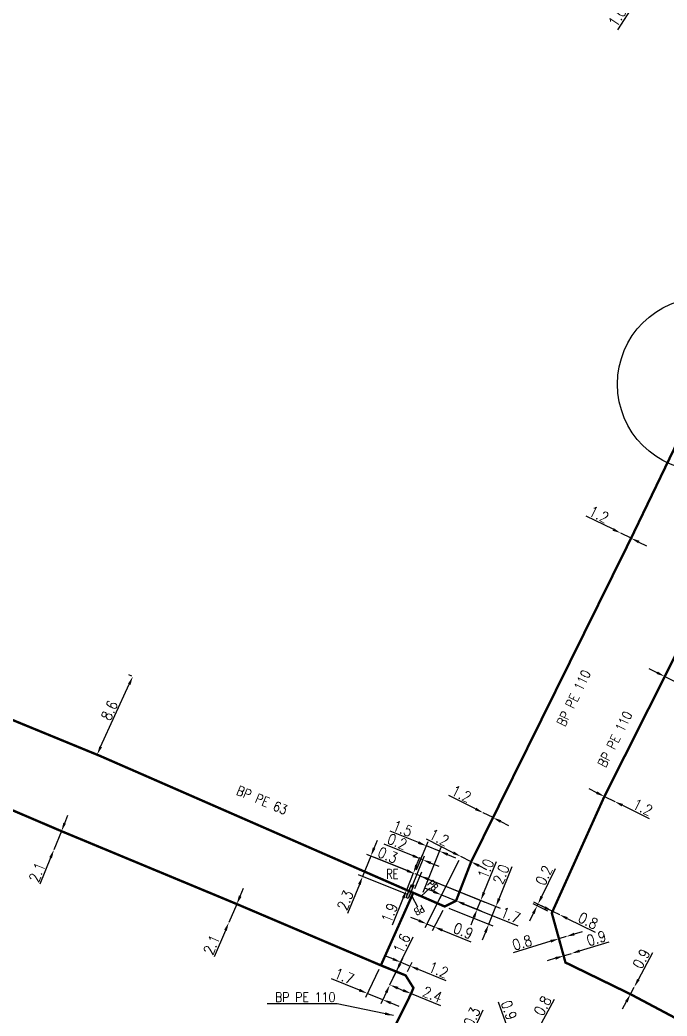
# Model space of a CAD drawing. Header units: millimetres. Extents: x 184998 to 186003, y 126995 to 128002.
# Drawn here: x 185366.9 to 185434.7, y 127169.5 to 127274 of the extents above; entities that cross this region are included whole.
import ezdxf
from ezdxf.enums import TextEntityAlignment as Align

# ---------------------------------------------------------------- set-up
doc = ezdxf.new("R2010")
doc.units = ezdxf.units.MM
doc.header["$PDMODE"] = 34
doc.linetypes.add('L_25_PE', pattern=[2000, 1000, 1000])
doc.layers.get('0').update_dxf_attribs({"linetype": 'CONTINUOUS'})
doc.layers.get('DEFPOINTS').update_dxf_attribs({"linetype": 'CONTINUOUS'})
for name, color, linetype in [('L_150', 1, 'CONTINUOUS'), ('L_340', 7, 'CONTINUOUS'), ('L_900', 7, 'CONTINUOUS')]:
    doc.layers.add(name, color=color, linetype=linetype)
doc.styles.add('G_ROMANS', font='ROMANS.SHX', dxfattribs={"width": 0.75})
doc.styles.get("Standard").update_dxf_attribs({"font": 'romans.shx', "width": 0.85})
doc.dimstyles.get("Standard").update_dxf_attribs({"dimtxt": 1.5, "dimasz": 1.2, "dimexe": 0.625, "dimexo": 0.625, "dimgap": 0.25, "dimtad": 1, "dimdec": 1, "dimzin": 0, "dimdsep": 46, "dimtxsty": 'Standard', "dimcen": -0.5, "dimadec": 0, "dimazin": 0, "dimtfac": 1, "dimtdec": 1, "dimtmove": 0, "dimatfit": 3, "dimfxl": 0, "dimtolj": 1, "dimtzin": 0, "dimarcsym": 0})

# ---------------------------------------------------------------- blocks, each defined once
blk = doc.blocks.new('*D997')
at = {"layer": 'DEFPOINTS', "color": 0, "linetype": 'Continuous', "transparency": 16777216}
for p in [(185432.18, 127277.16), (185431.67, 127276.36), (185431.67, 127276.36)]:
    blk.add_point(p, dxfattribs=at)
at = {"layer": 'L_150', "color": 0, "linetype": 'Continuous', "lineweight": -2, "transparency": 16777216}
for p, q in [((185432.66, 127277.92), (185433.14, 127278.68)), ((185432.18, 127277.16), (185431.67, 127276.36)), ((185431.18, 127275.6), (185429.5, 127272.95))]:
    blk.add_line(p, q, dxfattribs=at)
at = {"layer": 'L_150', "color": 0, "linetype": 'Continuous', "transparency": 16777216}
for points in [[(185432.53, 127278), (185432.79, 127277.84), (185432.18, 127277.16)], [(185431.06, 127275.68), (185431.31, 127275.52), (185431.67, 127276.36)]]:
    blk.add_solid(points, dxfattribs=at)
at = {"layer": 'L_150', "color": 0, "linetype": 'Continuous', "transparency": 16777216, "insert": (185429.47, 127274.3), "char_height": 1.125, "attachment_point": 5, "rotation": 57.5002}
blk.add_mtext('\\A1;1.0', dxfattribs=at)
blk = doc.blocks.new('*D1002')
at = {"layer": 'DEFPOINTS', "color": 0, "linetype": 'Continuous', "transparency": 16777216}
for p in [(185429.83, 127220.17), (185429.83, 127220.17), (185430.91, 127219.64)]:
    blk.add_point(p, dxfattribs=at)
at = {"layer": 'L_150', "color": 0, "linetype": 'Continuous', "lineweight": -2, "transparency": 16777216}
for p, q in [((185429.02, 127220.57), (185426.21, 127221.96)), ((185430.91, 127219.64), (185429.83, 127220.17)), ((185431.71, 127219.24), (185432.52, 127218.84))]:
    blk.add_line(p, q, dxfattribs=at)
at = {"layer": 'L_150', "color": 0, "linetype": 'Continuous', "transparency": 16777216}
for points in [[(185429.09, 127220.7), (185428.96, 127220.43), (185429.83, 127220.17)], [(185431.78, 127219.37), (185431.65, 127219.11), (185430.91, 127219.64)]]:
    blk.add_solid(points, dxfattribs=at)
at = {"layer": 'L_150', "color": 0, "linetype": 'Continuous', "transparency": 16777216, "insert": (185427.54, 127222.13), "char_height": 1.125, "attachment_point": 5, "rotation": 333.7539}
blk.add_mtext('\\A1;1.2', dxfattribs=at)
blk = doc.blocks.new('*D1003')
at = {"layer": 'DEFPOINTS', "color": 0, "linetype": 'Continuous', "transparency": 16777216}
for p in [(185434.44, 127205.14), (185435.43, 127204.66), (185435.43, 127204.66)]:
    blk.add_point(p, dxfattribs=at)
at = {"layer": 'L_150', "color": 0, "linetype": 'Continuous', "lineweight": -2, "transparency": 16777216}
for p, q in [((185433.63, 127205.54), (185432.82, 127205.94)), ((185434.44, 127205.14), (185435.43, 127204.66)), ((185436.24, 127204.27), (185438.81, 127203.01))]:
    blk.add_line(p, q, dxfattribs=at)
at = {"layer": 'L_150', "color": 0, "linetype": 'Continuous', "transparency": 16777216}
for points in [[(185433.7, 127205.67), (185433.57, 127205.41), (185434.44, 127205.14)], [(185436.3, 127204.4), (185436.17, 127204.13), (185435.43, 127204.66)]]:
    blk.add_solid(points, dxfattribs=at)
at = {"layer": 'L_150', "color": 0, "linetype": 'Continuous', "transparency": 16777216, "insert": (185438.26, 127204.11), "char_height": 1.125, "attachment_point": 5, "rotation": 333.9499}
blk.add_mtext('\\A1;1.1', dxfattribs=at)
blk = doc.blocks.new('*D1004')
at = {"layer": 'DEFPOINTS', "color": 0, "linetype": 'Continuous', "transparency": 16777216}
for p in [(185428.11, 127192.56), (185429.19, 127192.03), (185429.19, 127192.03)]:
    blk.add_point(p, dxfattribs=at)
at = {"layer": 'L_150', "color": 0, "linetype": 'Continuous', "lineweight": -2, "transparency": 16777216}
for p, q in [((185427.31, 127192.95), (185426.5, 127193.35)), ((185428.11, 127192.56), (185429.19, 127192.03)), ((185430, 127191.63), (185432.82, 127190.25))]:
    blk.add_line(p, q, dxfattribs=at)
at = {"layer": 'L_150', "color": 0, "linetype": 'Continuous', "transparency": 16777216}
for points in [[(185427.37, 127193.09), (185427.24, 127192.82), (185428.11, 127192.56)], [(185430.07, 127191.77), (185429.93, 127191.5), (185429.19, 127192.03)]]:
    blk.add_solid(points, dxfattribs=at)
at = {"layer": 'L_150', "color": 0, "linetype": 'Continuous', "transparency": 16777216, "insert": (185432.14, 127191.42), "char_height": 1.125, "attachment_point": 5, "rotation": 333.8808}
blk.add_mtext('\\A1;1.2', dxfattribs=at)
blk = doc.blocks.new('*D1005')
at = {"layer": 'DEFPOINTS', "color": 0, "linetype": 'Continuous', "transparency": 16777216}
for p in [(185415.41, 127190.85), (185415.41, 127190.85), (185416.44, 127190.34)]:
    blk.add_point(p, dxfattribs=at)
at = {"layer": 'L_150', "color": 0, "linetype": 'Continuous', "lineweight": -2, "transparency": 16777216}
for p, q in [((185414.61, 127191.25), (185411.8, 127192.66)), ((185416.44, 127190.34), (185415.41, 127190.85)), ((185417.25, 127189.94), (185418.05, 127189.53))]:
    blk.add_line(p, q, dxfattribs=at)
at = {"layer": 'L_150', "color": 0, "linetype": 'Continuous', "transparency": 16777216}
for points in [[(185414.67, 127191.39), (185414.54, 127191.12), (185415.41, 127190.85)], [(185417.31, 127190.07), (185417.18, 127189.8), (185416.44, 127190.34)]]:
    blk.add_solid(points, dxfattribs=at)
at = {"layer": 'L_150', "color": 0, "linetype": 'Continuous', "transparency": 16777216, "insert": (185413.13, 127192.83), "char_height": 1.125, "attachment_point": 5, "rotation": 333.4627}
blk.add_mtext('\\A1;1.2', dxfattribs=at)
blk = doc.blocks.new('*D1006')
at = {"layer": 'DEFPOINTS', "color": 0, "linetype": 'Continuous', "transparency": 16777216}
for p in [(185413.08, 127186.26), (185413.08, 127186.26), (185414.15, 127185.71)]:
    blk.add_point(p, dxfattribs=at)
at = {"layer": 'L_150', "color": 0, "linetype": 'Continuous', "lineweight": -2, "transparency": 16777216}
for p, q in [((185412.28, 127186.66), (185409.48, 127188.09)), ((185414.15, 127185.71), (185413.08, 127186.26)), ((185414.95, 127185.31), (185415.75, 127184.9))]:
    blk.add_line(p, q, dxfattribs=at)
at = {"layer": 'L_150', "color": 0, "linetype": 'Continuous', "transparency": 16777216}
for points in [[(185412.34, 127186.8), (185412.21, 127186.53), (185413.08, 127186.26)], [(185415.02, 127185.44), (185414.88, 127185.17), (185414.15, 127185.71)]]:
    blk.add_solid(points, dxfattribs=at)
at = {"layer": 'L_150', "color": 0, "linetype": 'Continuous', "transparency": 16777216, "insert": (185410.81, 127188.25), "char_height": 1.125, "attachment_point": 5, "rotation": 333.0752}
blk.add_mtext('\\A1;1.2', dxfattribs=at)
blk = doc.blocks.new('*D1007')
at = {"layer": 'DEFPOINTS', "color": 0, "linetype": 'Continuous', "transparency": 16777216}
for p in [(185423.84, 127175.85), (185424.65, 127176.1), (185424.65, 127176.1)]:
    blk.add_point(p, dxfattribs=at)
at = {"layer": 'L_150', "color": 0, "linetype": 'Continuous', "lineweight": -2, "transparency": 16777216}
for p, q in [((185425.51, 127176.37), (185428.6, 127177.32)), ((185422.98, 127175.59), (185422.12, 127175.32)), ((185423.84, 127175.85), (185424.65, 127176.1))]:
    blk.add_line(p, q, dxfattribs=at)
at = {"layer": 'L_150', "color": 0, "linetype": 'Continuous', "transparency": 16777216}
for points in [[(185425.47, 127176.51), (185425.56, 127176.22), (185424.65, 127176.1)], [(185422.94, 127175.73), (185423.02, 127175.44), (185423.84, 127175.85)]]:
    blk.add_solid(points, dxfattribs=at)
at = {"layer": 'L_150', "color": 0, "linetype": 'Continuous', "transparency": 16777216, "insert": (185427.27, 127177.69), "char_height": 1.125, "attachment_point": 5, "rotation": 17.1283}
blk.add_mtext('\\A1;0.9', dxfattribs=at)
blk = doc.blocks.new('*D1008')
at = {"layer": 'DEFPOINTS', "color": 0, "linetype": 'Continuous', "transparency": 16777216}
for p in [(185422.68, 127180.52), (185423.4, 127180.17), (185423.4, 127180.17)]:
    blk.add_point(p, dxfattribs=at)
at = {"layer": 'L_150', "color": 0, "linetype": 'Continuous', "lineweight": -2, "transparency": 16777216}
for p, q in [((185421.87, 127180.91), (185421.06, 127181.31)), ((185422.68, 127180.52), (185423.4, 127180.17)), ((185424.21, 127179.77), (185427.15, 127178.33))]:
    blk.add_line(p, q, dxfattribs=at)
at = {"layer": 'L_150', "color": 0, "linetype": 'Continuous', "transparency": 16777216}
for points in [[(185421.94, 127181.05), (185421.81, 127180.78), (185422.68, 127180.52)], [(185424.27, 127179.91), (185424.14, 127179.64), (185423.4, 127180.17)]]:
    blk.add_solid(points, dxfattribs=at)
at = {"layer": 'L_150', "color": 0, "linetype": 'Continuous', "transparency": 16777216, "insert": (185426.41, 127179.53), "char_height": 1.125, "attachment_point": 5, "rotation": 333.9259}
blk.add_mtext('\\A1;0.8', dxfattribs=at)
blk = doc.blocks.new('*D1009')
at = {"layer": 'DEFPOINTS', "color": 0, "linetype": 'Continuous', "transparency": 16777216}
for p in [(185421.15, 127181.27), (185422.6, 127180.34), (185423.4, 127180.17)]:
    blk.add_point(p, dxfattribs=at)
at = {"layer": 'L_150', "color": 0, "linetype": 'Continuous', "lineweight": -2, "transparency": 16777216}
for p, q in [((185421.54, 127182.08), (185422.98, 127185.02)), ((185422.18, 127180.54), (185420.64, 127181.3)), ((185422.98, 127180.37), (185420.73, 127181.48)), ((185421.06, 127181.09), (185421.15, 127181.27)), ((185420.66, 127180.28), (185420.27, 127179.47))]:
    blk.add_line(p, q, dxfattribs=at)
at = {"layer": 'L_150', "color": 0, "linetype": 'Continuous', "transparency": 16777216}
for points in [[(185421.41, 127182.14), (185421.68, 127182.01), (185421.15, 127181.27)], [(185420.53, 127180.35), (185420.8, 127180.22), (185421.06, 127181.09)]]:
    blk.add_solid(points, dxfattribs=at)
at = {"layer": 'L_150', "color": 0, "linetype": 'Continuous', "transparency": 16777216, "insert": (185421.79, 127184.28), "char_height": 1.125, "attachment_point": 5, "rotation": 63.9259}
blk.add_mtext('\\A1;0.2', dxfattribs=at)
blk = doc.blocks.new('*D1010')
at = {"layer": 'DEFPOINTS', "color": 0, "linetype": 'Continuous', "transparency": 16777216}
for p in [(185423.35, 127177.64), (185424.11, 127177.87), (185424.11, 127177.87)]:
    blk.add_point(p, dxfattribs=at)
at = {"layer": 'L_150', "color": 0, "linetype": 'Continuous', "lineweight": -2, "transparency": 16777216}
for p, q in [((185424.11, 127177.87), (185423.35, 127177.64)), ((185424.97, 127178.14), (185425.83, 127178.4)), ((185422.49, 127177.37), (185418.57, 127176.17))]:
    blk.add_line(p, q, dxfattribs=at)
at = {"layer": 'L_150', "color": 0, "linetype": 'Continuous', "transparency": 16777216}
for points in [[(185422.44, 127177.52), (185422.53, 127177.23), (185423.35, 127177.64)], [(185424.92, 127178.28), (185425.01, 127177.99), (185424.11, 127177.87)]]:
    blk.add_solid(points, dxfattribs=at)
at = {"layer": 'L_150', "color": 0, "linetype": 'Continuous', "transparency": 16777216, "insert": (185419.49, 127177.23), "char_height": 1.125, "attachment_point": 5, "rotation": 17.1283}
blk.add_mtext('\\A1;0.8', dxfattribs=at)
blk = doc.blocks.new('*D1011')
at = {"layer": 'DEFPOINTS', "color": 0, "linetype": 'Continuous', "transparency": 16777216}
for p in [(185405.63, 127172.8), (185405.63, 127172.8), (185407.86, 127171.89)]:
    blk.add_point(p, dxfattribs=at)
at = {"layer": 'L_150', "color": 0, "linetype": 'Continuous', "lineweight": -2, "transparency": 16777216}
for p, q in [((185406.47, 127172.46), (185407.02, 127172.23)), ((185407.86, 127171.89), (185410.93, 127170.64))]:
    blk.add_line(p, q, dxfattribs=at)
at = {"layer": 'L_150', "color": 0, "linetype": 'Continuous', "transparency": 16777216}
for points in [[(185406.52, 127172.6), (185406.41, 127172.32), (185405.63, 127172.8)], [(185407.08, 127172.37), (185406.97, 127172.09), (185407.86, 127171.89)]]:
    blk.add_solid(points, dxfattribs=at)
at = {"layer": 'L_150', "color": 0, "linetype": 'Continuous', "transparency": 16777216, "insert": (185410.09, 127171.79), "char_height": 1.125, "attachment_point": 5, "rotation": 337.8558}
blk.add_mtext('\\A1;2.4', dxfattribs=at)
blk = doc.blocks.new('*D1012')
at = {"layer": 'DEFPOINTS', "color": 0, "linetype": 'Continuous', "transparency": 16777216}
for p in [(185406.3, 127174.19), (185405.63, 127172.8), (185405.63, 127172.8)]:
    blk.add_point(p, dxfattribs=at)
at = {"layer": 'L_150', "color": 0, "linetype": 'Continuous', "lineweight": -2, "transparency": 16777216}
for p, q in [((185406.69, 127175.01), (185408.06, 127177.84)), ((185405.63, 127172.8), (185406.3, 127174.19)), ((185405.24, 127171.99), (185404.85, 127171.18))]:
    blk.add_line(p, q, dxfattribs=at)
at = {"layer": 'L_150', "color": 0, "linetype": 'Continuous', "transparency": 16777216}
for points in [[(185406.56, 127175.07), (185406.83, 127174.94), (185406.3, 127174.19)], [(185405.11, 127172.05), (185405.38, 127171.92), (185405.63, 127172.8)]]:
    blk.add_solid(points, dxfattribs=at)
at = {"layer": 'L_150', "color": 0, "linetype": 'Continuous', "transparency": 16777216, "insert": (185406.89, 127177.15), "char_height": 1.125, "attachment_point": 5, "rotation": 64.3141}
blk.add_mtext('\\A1;1.6', dxfattribs=at)
blk = doc.blocks.new('*D1013')
at = {"layer": 'DEFPOINTS', "color": 0, "linetype": 'Continuous', "transparency": 16777216}
for p in [(185406.78, 127175.18), (185407.28, 127173.8), (185405.63, 127172.8)]:
    blk.add_point(p, dxfattribs=at)
at = {"layer": 'L_150', "color": 0, "linetype": 'Continuous', "lineweight": -2, "transparency": 16777216}
for p, q in [((185405.94, 127175.52), (185405.11, 127175.85)), ((185405.84, 127173.22), (185406.98, 127175.6)), ((185406.78, 127175.18), (185407.75, 127174.78)), ((185407.48, 127174.22), (185407.96, 127175.2)), ((185408.59, 127174.44), (185411.5, 127173.25))]:
    blk.add_line(p, q, dxfattribs=at)
at = {"layer": 'L_150', "color": 0, "linetype": 'Continuous', "transparency": 16777216}
for points in [[(185406, 127175.65), (185405.89, 127175.38), (185406.78, 127175.18)], [(185408.64, 127174.58), (185408.53, 127174.3), (185407.75, 127174.78)]]:
    blk.add_solid(points, dxfattribs=at)
at = {"layer": 'L_150', "color": 0, "linetype": 'Continuous', "transparency": 16777216, "insert": (185410.74, 127174.37), "char_height": 1.125, "attachment_point": 5, "rotation": 337.8558}
blk.add_mtext('\\A1;1.2', dxfattribs=at)
blk = doc.blocks.new('*D1014')
at = {"layer": 'DEFPOINTS', "color": 0, "linetype": 'Continuous', "transparency": 16777216}
for p in [(185404.69, 127174.85), (185405.63, 127172.8), (185404.89, 127171.25)]:
    blk.add_point(p, dxfattribs=at)
at = {"layer": 'L_150', "color": 0, "linetype": 'Continuous', "lineweight": -2, "transparency": 16777216}
for p, q in [((185404.48, 127174.43), (185403.07, 127171.49)), ((185402.44, 127172.25), (185399.53, 127173.43)), ((185405.43, 127172.37), (185404.69, 127170.83)), ((185404.89, 127171.25), (185403.27, 127171.91)), ((185405.72, 127170.91), (185406.56, 127170.57))]:
    blk.add_line(p, q, dxfattribs=at)
at = {"layer": 'L_150', "color": 0, "linetype": 'Continuous', "transparency": 16777216}
for points in [[(185402.5, 127172.39), (185402.38, 127172.11), (185403.27, 127171.91)], [(185405.78, 127171.05), (185405.67, 127170.77), (185404.89, 127171.25)]]:
    blk.add_solid(points, dxfattribs=at)
at = {"layer": 'L_150', "color": 0, "linetype": 'Continuous', "transparency": 16777216, "insert": (185400.85, 127173.71), "char_height": 1.125, "attachment_point": 5, "rotation": 337.8558}
blk.add_mtext('\\A1;1.7', dxfattribs=at)
blk = doc.blocks.new('*D1015')
at = {"layer": 'DEFPOINTS', "color": 0, "linetype": 'Continuous', "transparency": 16777216}
for p in [(185408.09, 127184.51), (185408.27, 127184.44), (185407.55, 127182.68)]:
    blk.add_point(p, dxfattribs=at)
at = {"layer": 'L_150', "color": 0, "linetype": 'Continuous', "lineweight": -2, "transparency": 16777216}
for p, q in [((185408.43, 127185.35), (185408.77, 127186.18)), ((185407.83, 127184.62), (185407.66, 127184.69)), ((185408.09, 127184.51), (185407.38, 127182.75)), ((185407.12, 127182.86), (185406.95, 127182.93)), ((185407.04, 127181.92), (185405.88, 127179.05))]:
    blk.add_line(p, q, dxfattribs=at)
at = {"layer": 'L_150', "color": 0, "linetype": 'Continuous', "transparency": 16777216}
for points in [[(185408.29, 127185.41), (185408.57, 127185.29), (185408.09, 127184.51)], [(185406.9, 127181.98), (185407.18, 127181.86), (185407.38, 127182.75)]]:
    blk.add_solid(points, dxfattribs=at)
at = {"layer": 'L_150', "color": 0, "linetype": 'Continuous', "transparency": 16777216, "insert": (185405.6, 127180.35), "char_height": 1.125, "attachment_point": 5, "rotation": 67.9331}
blk.add_mtext('\\A1;1.9', dxfattribs=at)
blk = doc.blocks.new('*D1016')
at = {"layer": 'DEFPOINTS', "color": 0, "linetype": 'Continuous', "transparency": 16777216}
for p in [(185413.08, 127186.26), (185411.38, 127181.02), (185409.5, 127179.2)]:
    blk.add_point(p, dxfattribs=at)
at = {"layer": 'L_150', "color": 0, "linetype": 'Continuous', "lineweight": -2, "transparency": 16777216}
for p, q in [((185412.87, 127185.84), (185409.28, 127178.78)), ((185411.17, 127180.6), (185410.08, 127178.46)), ((185408.66, 127179.54), (185407.83, 127179.88)), ((185409.5, 127179.2), (185410.29, 127178.88)), ((185411.13, 127178.54), (185414.12, 127177.33))]:
    blk.add_line(p, q, dxfattribs=at)
at = {"layer": 'L_150', "color": 0, "linetype": 'Continuous', "transparency": 16777216}
for points in [[(185408.72, 127179.68), (185408.61, 127179.4), (185409.5, 127179.2)], [(185411.18, 127178.68), (185411.07, 127178.4), (185410.29, 127178.88)]]:
    blk.add_solid(points, dxfattribs=at)
at = {"layer": 'L_150', "color": 0, "linetype": 'Continuous', "transparency": 16777216, "insert": (185413.33, 127178.46), "char_height": 1.125, "attachment_point": 5, "rotation": 337.9331}
blk.add_mtext('\\A1;0.9', dxfattribs=at)
blk = doc.blocks.new('*D1017')
at = {"layer": 'DEFPOINTS', "color": 0, "linetype": 'Continuous', "transparency": 16777216}
for p in [(185408.27, 127184.44), (185412.57, 127181.62), (185415.15, 127181.65)]:
    blk.add_point(p, dxfattribs=at)
at = {"layer": 'L_150', "color": 0, "linetype": 'Continuous', "lineweight": -2, "transparency": 16777216}
for p, q in [((185415.49, 127182.49), (185416.81, 127185.73)), ((185408.7, 127184.27), (185415.59, 127181.48)), ((185414.78, 127180.73), (185415.15, 127181.65)), ((185413, 127181.45), (185415.21, 127180.55)), ((185414.44, 127179.89), (185414.1, 127179.06))]:
    blk.add_line(p, q, dxfattribs=at)
at = {"layer": 'L_150', "color": 0, "linetype": 'Continuous', "transparency": 16777216}
for points in [[(185415.35, 127182.54), (185415.63, 127182.43), (185415.15, 127181.65)], [(185414.3, 127179.95), (185414.58, 127179.84), (185414.78, 127180.73)]]:
    blk.add_solid(points, dxfattribs=at)
at = {"layer": 'L_150', "color": 0, "linetype": 'Continuous', "transparency": 16777216, "insert": (185415.69, 127184.98), "char_height": 1.125, "attachment_point": 5, "rotation": 67.9331}
blk.add_mtext('\\A1;1.0', dxfattribs=at)
blk = doc.blocks.new('*D1018')
at = {"layer": 'DEFPOINTS', "color": 0, "linetype": 'Continuous', "transparency": 16777216}
for p in [(185413.08, 127186.26), (185411.04, 127182.24), (185412.57, 127181.62)]:
    blk.add_point(p, dxfattribs=at)
at = {"layer": 'L_150', "color": 0, "linetype": 'Continuous', "lineweight": -2, "transparency": 16777216}
for p, q in [((185412.87, 127185.84), (185410.83, 127181.82)), ((185410.21, 127182.58), (185409.37, 127182.92)), ((185411.04, 127182.24), (185412.57, 127181.62)), ((185413.4, 127181.28), (185419.05, 127179))]:
    blk.add_line(p, q, dxfattribs=at)
at = {"layer": 'L_150', "color": 0, "linetype": 'Continuous', "transparency": 16777216}
for points in [[(185410.26, 127182.72), (185410.15, 127182.44), (185411.04, 127182.24)], [(185413.46, 127181.42), (185413.35, 127181.14), (185412.57, 127181.62)]]:
    blk.add_solid(points, dxfattribs=at)
at = {"layer": 'L_150', "color": 0, "linetype": 'Continuous', "transparency": 16777216, "insert": (185418.29, 127180.11), "char_height": 1.125, "attachment_point": 5, "rotation": 337.9331}
blk.add_mtext('\\A1;1.7', dxfattribs=at)
blk = doc.blocks.new('*D1020')
at = {"layer": 'DEFPOINTS', "color": 0, "linetype": 'Continuous', "transparency": 16777216}
for p in [(185408.27, 127184.44), (185411.38, 127181.02), (185416.74, 127181.01)]:
    blk.add_point(p, dxfattribs=at)
at = {"layer": 'L_150', "color": 0, "linetype": 'Continuous', "lineweight": -2, "transparency": 16777216}
for p, q in [((185417.08, 127181.84), (185418.45, 127185.22)), ((185408.7, 127184.27), (185417.18, 127180.83)), ((185411.82, 127180.85), (185416.42, 127178.98)), ((185415.99, 127179.16), (185416.74, 127181.01)), ((185415.65, 127178.32), (185415.31, 127177.49))]:
    blk.add_line(p, q, dxfattribs=at)
at = {"layer": 'L_150', "color": 0, "linetype": 'Continuous', "transparency": 16777216}
for points in [[(185416.94, 127181.9), (185417.22, 127181.79), (185416.74, 127181.01)], [(185415.51, 127178.38), (185415.79, 127178.27), (185415.99, 127179.16)]]:
    blk.add_solid(points, dxfattribs=at)
at = {"layer": 'L_150', "color": 0, "linetype": 'Continuous', "transparency": 16777216, "insert": (185417.3, 127184.4), "char_height": 1.125, "attachment_point": 5, "rotation": 67.9331}
blk.add_mtext('\\A1;2.0', dxfattribs=at)
blk = doc.blocks.new('*D1028')
at = {"layer": 'DEFPOINTS', "color": 0, "linetype": 'Continuous', "transparency": 16777216}
for p in [(185413.67, 127166.4), (185414.73, 127165.58), (185416.04, 127165.31)]:
    blk.add_point(p, dxfattribs=at)
at = {"layer": 'L_150', "color": 0, "linetype": 'Continuous', "lineweight": -2, "transparency": 16777216}
for p, q in [((185414.04, 127167.22), (185415.4, 127170.2)), ((185414.31, 127165.77), (185413.12, 127166.32)), ((185415.61, 127165.51), (185413.24, 127166.59)), ((185413.54, 127166.12), (185413.67, 127166.4)), ((185413.17, 127165.3), (185412.8, 127164.49))]:
    blk.add_line(p, q, dxfattribs=at)
at = {"layer": 'L_150', "color": 0, "linetype": 'Continuous', "transparency": 16777216}
for points in [[(185413.91, 127167.28), (185414.18, 127167.15), (185413.67, 127166.4)], [(185413.03, 127165.37), (185413.31, 127165.24), (185413.54, 127166.12)]]:
    blk.add_solid(points, dxfattribs=at)
at = {"layer": 'L_150', "color": 0, "linetype": 'Continuous', "transparency": 16777216, "insert": (185414.23, 127169.43), "char_height": 1.125, "attachment_point": 5, "rotation": 65.4596}
blk.add_mtext('\\A1;0.3', dxfattribs=at)
blk = doc.blocks.new('*D1031')
at = {"layer": 'DEFPOINTS', "color": 0, "linetype": 'Continuous', "transparency": 16777216}
for p in [(185420.89, 127167.63), (185420.49, 127166.9), (185420.49, 127166.9)]:
    blk.add_point(p, dxfattribs=at)
at = {"layer": 'L_150', "color": 0, "linetype": 'Continuous', "lineweight": -2, "transparency": 16777216}
for p, q in [((185421.31, 127168.42), (185422.87, 127171.3)), ((185420.49, 127166.9), (185420.89, 127167.63)), ((185420.07, 127166.1), (185419.64, 127165.31))]:
    blk.add_line(p, q, dxfattribs=at)
at = {"layer": 'L_150', "color": 0, "linetype": 'Continuous', "transparency": 16777216}
for points in [[(185421.18, 127168.49), (185421.44, 127168.35), (185420.89, 127167.63)], [(185419.93, 127166.17), (185420.2, 127166.03), (185420.49, 127166.9)]]:
    blk.add_solid(points, dxfattribs=at)
at = {"layer": 'L_150', "color": 0, "linetype": 'Continuous', "transparency": 16777216, "insert": (185421.64, 127170.61), "char_height": 1.125, "attachment_point": 5, "rotation": 61.6912}
blk.add_mtext('\\A1;0.8', dxfattribs=at)
blk = doc.blocks.new('*D1032')
at = {"layer": 'DEFPOINTS', "color": 0, "linetype": 'Continuous', "transparency": 16777216}
for p in [(185418.39, 127167.1), (185418.69, 127166.26), (185418.69, 127166.26)]:
    blk.add_point(p, dxfattribs=at)
at = {"layer": 'L_150', "color": 0, "linetype": 'Continuous', "lineweight": -2, "transparency": 16777216}
for p, q in [((185418.09, 127167.95), (185417.01, 127171)), ((185418.69, 127166.26), (185418.39, 127167.1)), ((185419, 127165.41), (185419.3, 127164.56))]:
    blk.add_line(p, q, dxfattribs=at)
at = {"layer": 'L_150', "color": 0, "linetype": 'Continuous', "transparency": 16777216}
for points in [[(185418.23, 127168), (185417.95, 127167.9), (185418.39, 127167.1)], [(185419.14, 127165.46), (185418.85, 127165.36), (185418.69, 127166.26)]]:
    blk.add_solid(points, dxfattribs=at)
at = {"layer": 'L_150', "color": 0, "linetype": 'Continuous', "transparency": 16777216, "insert": (185418.11, 127170.15), "char_height": 1.125, "attachment_point": 5, "rotation": 289.5644}
blk.add_mtext('\\A1;0.9', dxfattribs=at)
blk = doc.blocks.new('*D1041')
at = {"layer": 'DEFPOINTS', "color": 0, "linetype": 'Continuous', "transparency": 16777216}
for p in [(185389.59, 127181.28), (185388.76, 127179.35), (185388.76, 127179.35)]:
    blk.add_point(p, dxfattribs=at)
at = {"layer": 'L_150', "color": 0, "linetype": 'Continuous', "lineweight": -2, "transparency": 16777216}
for p, q in [((185389.95, 127182.1), (185390.3, 127182.93)), ((185389.59, 127181.28), (185388.76, 127179.35)), ((185388.41, 127178.52), (185387.22, 127175.76))]:
    blk.add_line(p, q, dxfattribs=at)
at = {"layer": 'L_150', "color": 0, "linetype": 'Continuous', "transparency": 16777216}
for points in [[(185389.81, 127182.16), (185390.09, 127182.04), (185389.59, 127181.28)], [(185388.27, 127178.58), (185388.54, 127178.46), (185388.76, 127179.35)]]:
    blk.add_solid(points, dxfattribs=at)
at = {"layer": 'L_150', "color": 0, "linetype": 'Continuous', "transparency": 16777216, "insert": (185386.95, 127177.02), "char_height": 1.125, "attachment_point": 5, "rotation": 66.7215}
blk.add_mtext('\\A1;2.1', dxfattribs=at)
blk = doc.blocks.new('*D1042')
at = {"layer": 'DEFPOINTS', "color": 0, "linetype": 'Continuous', "transparency": 16777216}
for p in [(185371.22, 127188.92), (185370.43, 127186.97), (185370.43, 127186.97)]:
    blk.add_point(p, dxfattribs=at)
at = {"layer": 'L_150', "color": 0, "linetype": 'Continuous', "lineweight": -2, "transparency": 16777216}
for p, q in [((185371.56, 127189.75), (185371.89, 127190.59)), ((185371.22, 127188.92), (185370.43, 127186.97)), ((185370.09, 127186.14), (185368.96, 127183.35))]:
    blk.add_line(p, q, dxfattribs=at)
at = {"layer": 'L_150', "color": 0, "linetype": 'Continuous', "transparency": 16777216}
for points in [[(185371.42, 127189.81), (185371.69, 127189.7), (185371.22, 127188.92)], [(185369.95, 127186.2), (185370.23, 127186.08), (185370.43, 127186.97)]]:
    blk.add_solid(points, dxfattribs=at)
at = {"layer": 'L_150', "color": 0, "linetype": 'Continuous', "transparency": 16777216, "insert": (185368.66, 127184.61), "char_height": 1.125, "attachment_point": 5, "rotation": 67.9019}
blk.add_mtext('\\A1;2.1', dxfattribs=at)
blk = doc.blocks.new('*D1044')
at = {"layer": 'DEFPOINTS', "color": 0, "linetype": 'Continuous', "transparency": 16777216}
for p in [(185378.7, 127205.14), (185379.03, 127204.99), (185375.29, 127196.8)]:
    blk.add_point(p, dxfattribs=at)
at = {"layer": 'L_150', "color": 0, "linetype": 'Continuous', "lineweight": -2, "transparency": 16777216}
for p, q in [((185378.6, 127205.18), (185378.27, 127205.33)), ((185375.33, 127197.77), (185378.32, 127204.32)), ((185374.87, 127197), (185374.53, 127197.15))]:
    blk.add_line(p, q, dxfattribs=at)
at = {"layer": 'L_150', "color": 0, "linetype": 'Continuous', "transparency": 16777216}
for points in [[(185378.19, 127204.38), (185378.46, 127204.26), (185378.7, 127205.14)], [(185375.2, 127197.83), (185375.47, 127197.71), (185374.96, 127196.95)]]:
    blk.add_solid(points, dxfattribs=at)
at = {"layer": 'L_150', "color": 0, "linetype": 'Continuous', "transparency": 16777216, "insert": (185376.25, 127201.58), "char_height": 1.125, "attachment_point": 5, "rotation": 65.4695}
blk.add_mtext('\\A1;8.6', dxfattribs=at)
blk = doc.blocks.new('*D1313')
at = {"layer": 'DEFPOINTS', "color": 0, "linetype": 'Continuous', "transparency": 16777216}
for p in [(185431.24, 127172.57), (185431.24, 127172.57), (185430.84, 127171.83)]:
    blk.add_point(p, dxfattribs=at)
at = {"layer": 'L_150', "color": 0, "linetype": 'Continuous', "lineweight": -2, "transparency": 16777216}
for p, q in [((185431.67, 127173.37), (185433.2, 127176.21)), ((185430.84, 127171.83), (185431.24, 127172.57)), ((185430.41, 127171.03), (185429.99, 127170.24))]:
    blk.add_line(p, q, dxfattribs=at)
at = {"layer": 'L_150', "color": 0, "linetype": 'Continuous', "transparency": 16777216}
for points in [[(185431.54, 127173.44), (185431.8, 127173.3), (185431.24, 127172.57)], [(185430.28, 127171.1), (185430.55, 127170.96), (185430.84, 127171.83)]]:
    blk.add_solid(points, dxfattribs=at)
at = {"layer": 'L_150', "color": 0, "linetype": 'Continuous', "transparency": 16777216, "insert": (185431.99, 127175.54), "char_height": 1.125, "attachment_point": 5, "rotation": 61.7415}
blk.add_mtext('\\A1;0.9', dxfattribs=at)
blk = doc.blocks.new('*D1475')
at = {"layer": 'DEFPOINTS', "color": 0, "linetype": 'Continuous', "transparency": 16777216}
for p in [(185403.64, 127186.31), (185408.27, 127184.44), (185407.92, 127182.09)]:
    blk.add_point(p, dxfattribs=at)
at = {"layer": 'L_340', "color": 0, "linetype": 'Continuous', "lineweight": -2, "transparency": 16777216}
for p, q in [((185403.98, 127187.15), (185404.32, 127187.98)), ((185403.64, 127186.31), (185402.78, 127184.17)), ((185407.83, 127184.62), (185403.21, 127186.49)), ((185407.48, 127182.27), (185402.34, 127184.35)), ((185402.44, 127183.34), (185401.21, 127180.3))]:
    blk.add_line(p, q, dxfattribs=at)
at = {"layer": 'L_340', "color": 0, "linetype": 'Continuous', "transparency": 16777216}
for points in [[(185403.84, 127187.2), (185404.12, 127187.09), (185403.64, 127186.31)], [(185402.3, 127183.39), (185402.58, 127183.28), (185402.78, 127184.17)]]:
    blk.add_solid(points, dxfattribs=at)
at = {"layer": 'L_340', "color": 0, "linetype": 'Continuous', "transparency": 16777216, "insert": (185400.96, 127181.68), "char_height": 1.125, "attachment_point": 5, "rotation": 68.0011}
blk.add_mtext('\\A1;2.3', dxfattribs=at)
blk = doc.blocks.new('*D1476')
at = {"layer": 'DEFPOINTS', "color": 0, "linetype": 'Continuous', "transparency": 16777216}
for p in [(185408.27, 127184.44), (185408.27, 127184.44), (185408.08, 127182.46)]:
    blk.add_point(p, dxfattribs=at)
at = {"layer": 'L_150', "color": 0, "linetype": 'Continuous', "lineweight": -2, "transparency": 16777216}
for p, q in [((185407.43, 127184.78), (185404.02, 127186.16)), ((185408.26, 127182.9), (185408.97, 127184.66)), ((185408.8, 127184.23), (185408.27, 127184.44)), ((185409.63, 127183.89), (185410.47, 127183.55))]:
    blk.add_line(p, q, dxfattribs=at)
at = {"layer": 'L_150', "color": 0, "linetype": 'Continuous', "transparency": 16777216}
for points in [[(185407.49, 127184.92), (185407.38, 127184.64), (185408.27, 127184.44)], [(185409.69, 127184.03), (185409.58, 127183.75), (185408.8, 127184.23)]]:
    blk.add_solid(points, dxfattribs=at)
at = {"layer": 'L_150', "color": 0, "linetype": 'Continuous', "transparency": 16777216, "insert": (185405.41, 127186.41), "char_height": 1.125, "attachment_point": 5, "rotation": 337.9331}
blk.add_mtext('\\A1;0.3', dxfattribs=at)
blk = doc.blocks.new('*D1477')
at = {"layer": 'DEFPOINTS', "color": 0, "linetype": 'Continuous', "transparency": 16777216}
for p in [(185408.9, 127186), (185408.27, 127184.44), (185407.74, 127182.6)]:
    blk.add_point(p, dxfattribs=at)
at = {"layer": 'L_340', "color": 0, "linetype": 'Continuous', "lineweight": -2, "transparency": 16777216}
for p, q in [((185408.06, 127186.34), (185405.02, 127187.57)), ((185407.92, 127183.04), (185409.26, 127186.35)), ((185408.44, 127184.88), (185409.07, 127186.43)), ((185409.09, 127185.92), (185408.9, 127186)), ((185409.92, 127185.58), (185410.75, 127185.24))]:
    blk.add_line(p, q, dxfattribs=at)
at = {"layer": 'L_340', "color": 0, "linetype": 'Continuous', "transparency": 16777216}
for points in [[(185408.12, 127186.47), (185408.01, 127186.2), (185408.9, 127186)], [(185409.98, 127185.72), (185409.86, 127185.44), (185409.09, 127185.92)]]:
    blk.add_solid(points, dxfattribs=at)
at = {"layer": 'L_340', "color": 0, "linetype": 'Continuous', "transparency": 16777216, "insert": (185406.41, 127187.82), "char_height": 1.125, "attachment_point": 5, "rotation": 337.9331}
blk.add_mtext('\\A1;0.2', dxfattribs=at)
blk = doc.blocks.new('L_340_20')
at = {"linetype": 'Continuous'}
blk.add_hatch(color=0, dxfattribs=at).paths.add_polyline_path([(0.12, 0.75), (-0.12, 0.75), (-0.12, -0.75), (0.12, -0.75)])
at = {"color": 0, "linetype": 'Continuous'}
blk.add_lwpolyline([(-0.12, 0.75), (0.12, 0.75), (0.12, -0.75), (-0.12, -0.75)], close=True, dxfattribs=at)
at = {"color": 0, "linetype": 'Continuous', "width": 0.75}
for tag, height, flags, p in [('RE', 1, 8, (0, 1.87)), ('DEF_LEG', 1.2, 3, (0, -5)), ('DEF_COUP', 1.2, 3, (0, -7.5)), ('DEF_TYPE', 1.2, 3, (0, -10))]:
    blk.add_attdef(tag, text='', height=height, dxfattribs=dict(at, flags=flags)).set_placement(p, align=Align.MIDDLE)
blk = doc.blocks.new('L_340_13')
at = {"color": 0, "linetype": 'Continuous', "flags": 128}
blk.add_lwpolyline([(0, 0), (0, 1.25)], dxfattribs=at)
at = {"color": 0, "linetype": 'Continuous', "style": 'G_ROMANS', "width": 0.75}
blk.add_text('PB', height=0.75, dxfattribs=at).set_placement((0, 1.66), align=Align.MIDDLE)
at = {"color": 0, "linetype": 'Continuous', "width": 0.75, "flags": 3}
for tag, p in [('DEF_LEG', (0, -10)), ('DEF_COUP', (0, -12.5)), ('DEF_TYPE', (0, -15))]:
    blk.add_attdef(tag, text='', height=1.2, dxfattribs=at).set_placement(p, align=Align.MIDDLE)
blk = doc.blocks.new('*D1478')
at = {"layer": 'DEFPOINTS', "color": 0, "linetype": 'Continuous', "transparency": 16777216}
for p in [(185409.46, 127187.38), (185408.27, 127184.44), (185408.93, 127182.09)]:
    blk.add_point(p, dxfattribs=at)
at = {"layer": 'L_340', "color": 0, "linetype": 'Continuous', "lineweight": -2, "transparency": 16777216}
for p, q in [((185408.62, 127187.72), (185405.65, 127188.93)), ((185408.44, 127184.88), (185409.63, 127187.82)), ((185409.11, 127182.53), (185411.02, 127187.25)), ((185410.85, 127186.82), (185409.46, 127187.38)), ((185411.68, 127186.48), (185412.52, 127186.14))]:
    blk.add_line(p, q, dxfattribs=at)
at = {"layer": 'L_340', "color": 0, "linetype": 'Continuous', "transparency": 16777216}
for points in [[(185408.68, 127187.86), (185408.57, 127187.58), (185409.46, 127187.38)], [(185411.74, 127186.62), (185411.63, 127186.34), (185410.85, 127186.82)]]:
    blk.add_solid(points, dxfattribs=at)
at = {"layer": 'L_340', "color": 0, "linetype": 'Continuous', "transparency": 16777216, "insert": (185406.97, 127189.2), "char_height": 1.125, "attachment_point": 5, "rotation": 337.9331}
blk.add_mtext('\\A1;1.5', dxfattribs=at)

msp = doc.modelspace()

# ---------------------------------------------------------------- linework, layer by layer
at = {"layer": 'L_150', "linetype": 'L_25_PE', "const_width": 0.25, "flags": 128}
msp.add_lwpolyline([(185452.2, 127264.48), (185452.33, 127263.61), (185451.5, 127261.92), (185444.68, 127247.98), (185441.37, 127241.3), (185438.82, 127236.94), (185438.46, 127236.24), (185438.39, 127236.09), (185438.58, 127235.79), (185437.8, 127233.95), (185430.91, 127219.64), (185416.44, 127190.34), (185414.15, 127185.71), (185412.57, 127181.62), (185411.38, 127181.02), (185408.93, 127182.09), (185408.08, 127182.46), (185407.74, 127182.6), (185407.55, 127182.68), (185407.55, 127182.68), (185375.29, 127196.8), (185363.15, 127201.79), (185350.03, 127208.03), (185324.46, 127218.8), (185303.41, 127228.25), (185297.05, 127231.07), (185284.65, 127237.09), (185269.73, 127244.06), (185249.75, 127253.39), (185233.88, 127261.68), (185230.24, 127263.86), (185215.97, 127272.4), (185212.07, 127274.8), (185209.7, 127276.67), (185206.66, 127278.51)], dxfattribs=at)
at = {"layer": 'L_150', "linetype": 'L_25_PE', "const_width": 0.25}
for points in [[(185452.95, 127160.08), (185430.84, 127171.83), (185430.84, 127171.83), (185424.03, 127175.15), (185423.84, 127175.85), (185423.35, 127177.64), (185422.6, 127180.34), (185428.11, 127192.56), (185434.44, 127205.14), (185439.64, 127215.53), (185444.83, 127226.4), (185446.74, 127229.57), (185446.74, 127229.57), (185447.89, 127231.4), (185452.26, 127237.2), (185455.8, 127242.61), (185465.16, 127253.98), (185465.45, 127254.33), (185465.79, 127254.72)], [(185404.69, 127174.85), (185389.59, 127181.28), (185371.22, 127188.92), (185339.97, 127202.28), (185327.88, 127207.5), (185309.35, 127216.17), (185288.75, 127225.42), (185273.87, 127232.2), (185250.99, 127243.18), (185240.29, 127248.48), (185236.3, 127250.69), (185235.99, 127250.86)], [(185408.08, 127182.46), (185407.92, 127182.09), (185404.69, 127174.85), (185407.28, 127173.8), (185408.1, 127172.49), (185407.86, 127171.89), (185404.77, 127165.69), (185402.99, 127162.83), (185378.27, 127106.78), (185375.06, 127099.46), (185368.86, 127085.24), (185364.43, 127076.36), (185358.11, 127061.96), (185352.1, 127048.38), (185345.93, 127034.72), (185343.15, 127028.98), (185340.4, 127022.54), (185337.46, 127015.87), (185331.85, 127003.79), (185330.74, 127003.64), (185328.79, 127003.28), (185326.52, 127002.61), (185323.65, 127001.34), (185321.57, 127000)]]:
    msp.add_lwpolyline(points, dxfattribs=at)
at = {"layer": 'L_900'}
msp.add_circle((185438.58, 127235.79), 9.1, dxfattribs=at)

# ---------------------------------------------------------------- block references
at = {"layer": 'L_340'}
ref = msp.add_blockref('L_340_20', (185407.74, 127182.6), dxfattribs=dict(at, rotation=157.4909568151204))
ref.add_attrib('RE', 'RE', dxfattribs={"layer": '0', "color": 0, "linetype": 'Continuous', "height": 1, "width": 0.75}).set_placement((185405.9, 127184.44), align=Align.MIDDLE)
for p, rotation in [((185408.93, 127182.09), 313.4488728823546), ((185407.92, 127182.09), 208.3182964522051)]:
    msp.add_blockref('L_340_13', p, dxfattribs=dict(at, rotation=rotation))

# ---------------------------------------------------------------- texts
at = {"layer": 'L_150', "linetype": 'L_25_PE', "width": 0.85}
for s, rotation, p in [('BP PE 110', 64.0835, (185423.96, 127199.8)), ('BP PE 110', 63.3973, (185428.24, 127195.51)), ('BP PE 63', 337.1687, (185389.46, 127192.8))]:
    msp.add_text(s, height=1, rotation=rotation, dxfattribs=at).set_placement(p)
at = {"layer": 'L_150', "linetype": 'Continuous', "insert": (185399.93, 127171.51), "char_height": 1, "attachment_point": 6}
msp.add_mtext('BP PE 110', dxfattribs=at)

# ---------------------------------------------------------------- dimensions: what is measured, and where the dimension line sits
at = {"layer": 'L_150', "linetype": 'Continuous'}
for base, p1, p2, angle, override, picture, middle in [((185431.667, 127276.357), (185432.1774312, 127277.1582241), (185431.667, 127276.357), 57.5002444, {"dimscale": 0.75}, '*D997', (185430.0975679, 127273.893462)), ((185429.83, 127220.17), (185430.91, 127219.64), (185429.83, 127220.17), 333.7539, {"dimscale": 0.75, "dimlfac": 1, "dimlunit": 2, "dimatfit": 0}, '*D1002', (185427.21, 127221.46)), ((185435.43, 127204.66), (185434.44, 127205.14), (185435.43, 127204.66), 153.9499, {"dimscale": 0.75, "dimlfac": 1, "dimlunit": 2, "dimatfit": 0}, '*D1003', (185437.93, 127203.44)), ((185415.4125, 127190.8516), (185416.4414, 127190.3378), (185415.4125, 127190.8516), 333.4627, {"dimscale": 0.75}, '*D1005', (185412.7993, 127192.1566)), ((185429.19, 127192.03), (185428.11, 127192.56), (185429.19, 127192.03), 153.8808, {"dimscale": 0.75, "dimlfac": 1, "dimlunit": 2, "dimatfit": 0}, '*D1004', (185431.81, 127190.74)), ((185370.43, 127186.97), (185371.22, 127188.92), (185370.43, 127186.97), 67.9019, {"dimscale": 0.75}, '*D1042', (185369.35, 127184.33)), ((185413.08, 127186.26), (185414.15, 127185.71), (185413.08, 127186.26), 333.0752, {"dimscale": 0.75}, '*D1006', (185410.47, 127187.58)), ((185408.09, 127184.51), (185407.55, 127182.68), (185408.27, 127184.44), 247.9331, {"dimscale": 0.75}, '*D1015', (185406.29, 127180.07)), ((185415.15, 127181.65), (185412.57, 127181.62), (185408.27, 127184.44), 247.9331, {"dimscale": 0.75}, '*D1017', (185416.39, 127184.69)), ((185416.74, 127181.01), (185411.38, 127181.02), (185408.27, 127184.44), 247.9331, {"dimscale": 0.75}, '*D1020', (185418, 127184.11)), ((185421.15, 127181.27), (185422.6, 127180.34), (185423.4, 127180.17), 243.9259, {"dimscale": 0.75}, '*D1009', (185422.46, 127183.95)), ((185388.76, 127179.35), (185389.59, 127181.28), (185388.76, 127179.35), 66.7215, {"dimscale": 0.75}, '*D1041', (185387.63, 127176.73)), ((185423.4, 127180.17), (185422.68, 127180.52), (185423.4, 127180.17), 153.9259, {"dimscale": 0.75}, '*D1008', (185426.08, 127178.85)), ((185405.63, 127172.8), (185406.3, 127174.19), (185405.63, 127172.8), 64.3141, {"dimscale": 0.75}, '*D1012', (185407.57, 127176.83)), ((185424.65, 127176.1), (185423.84, 127175.85), (185424.65, 127176.1), 197.1283, {"dimscale": 0.75}, '*D1007', (185427.49, 127176.98)), ((185424.11, 127177.87), (185423.35, 127177.64), (185424.11, 127177.87), 197.1283, {"dimscale": 0.75}, '*D1010', (185419.71, 127176.52)), ((185431.24, 127172.57), (185430.84, 127171.83), (185431.24, 127172.57), 241.7415, {"dimscale": 0.75, "dimlfac": 1, "dimlunit": 2, "dimatfit": 0}, '*D1313', (185432.65, 127175.19)), ((185406.7765, 127175.1758), (185407.2812, 127173.7976), (185405.6329, 127172.7982), 157.8558, {"dimscale": 0.75}, '*D1013', (185410.4585, 127173.6774)), ((185404.88927005, 127171.25196617), (185404.68777962, 127174.85303375), (185405.63293315, 127172.79815748), 157.85580173, {"dimscale": 0.75}, '*D1014', (185400.56676359, 127173.01103945)), ((185405.63, 127172.8), (185407.86, 127171.89), (185405.63, 127172.8), 337.8558, {"dimscale": 0.75}, '*D1011', (185409.81, 127171.1)), ((185418.69, 127166.26), (185418.39, 127167.1), (185418.69, 127166.26), 109.5644, {"dimscale": 0.75}, '*D1032', (185417.4, 127169.9)), ((185420.49, 127166.9), (185420.89, 127167.63), (185420.49, 127166.9), 61.6912, {"dimscale": 0.75}, '*D1031', (185422.3, 127170.26)), ((185413.67, 127166.4), (185414.73, 127165.58), (185416.04, 127165.31), 245.4596, {"dimscale": 0.75}, '*D1028', (185414.91, 127169.12))]:
    dim = msp.add_linear_dim(base=base, p1=p1, p2=p2, angle=angle, dimstyle='Standard', override=override, dxfattribs=at)
    dim.commit()
    dim.dimension.update_dxf_attribs({"geometry": picture, "text_midpoint": middle, "dimtype": 160})
for base, p1, p2, angle, text, override, picture, middle in [((185378.7, 127205.14), (185375.29, 127196.8), (185379.03, 127204.99), 245.4695, '8.6', {"dimscale": 0.75}, '*D1044', (185376.93, 127201.26)), ((185408.27, 127184.44), (185408.08, 127182.46), (185408.27, 127184.44), 337.9331, '0.3', {"dimscale": 0.75, "dimatfit": 0}, '*D1476', (185405.13, 127185.72)), ((185409.5, 127179.2), (185411.38, 127181.02), (185413.08, 127186.26), 337.9331, '0.9', {"dimscale": 0.75}, '*D1016', (185413.04, 127177.76)), ((185411.04, 127182.24), (185412.57, 127181.62), (185413.08, 127186.26), 337.9331, '1.7', {"dimscale": 0.75}, '*D1018', (185418.01, 127179.42))]:
    dim = msp.add_linear_dim(base=base, p1=p1, p2=p2, angle=angle, text=text, dimstyle='Standard', override=override, dxfattribs=at)
    dim.commit()
    dim.dimension.update_dxf_attribs({"geometry": picture, "text_midpoint": middle, "dimtype": 160})
at = {"layer": 'L_340', "linetype": 'Continuous'}
for base, p1, angle, picture, middle in [((185409.46, 127187.38), (185408.93, 127182.09), 337.9331, '*D1478', (185406.69, 127188.5)), ((185408.9, 127186), (185407.74, 127182.6), 337.9331, '*D1477', (185406.13, 127187.12)), ((185403.64, 127186.31), (185407.92, 127182.09), 248.0011, '*D1475', (185401.66, 127181.4))]:
    dim = msp.add_linear_dim(base=base, p1=p1, p2=(185408.27, 127184.44), angle=angle, dimstyle='Standard', override={"dimscale": 0.75, "dimatfit": 0}, dxfattribs=at)
    dim.commit()
    dim.dimension.update_dxf_attribs({"geometry": picture, "text_midpoint": middle, "dimtype": 160})

# ---------------------------------------------------------------- leaders
at = {"layer": 'L_150', "linetype": 'Continuous', "annotation_type": 0, "has_hookline": 1, "hookline_direction": 1, "text_width": 7.16}
msp.add_leader([(185406.03, 127169.6), (185400.12, 127170.82)], dimstyle='Standard', override={"dimscale": 0.75}, dxfattribs=at)

doc.saveas('drawing.dxf')
